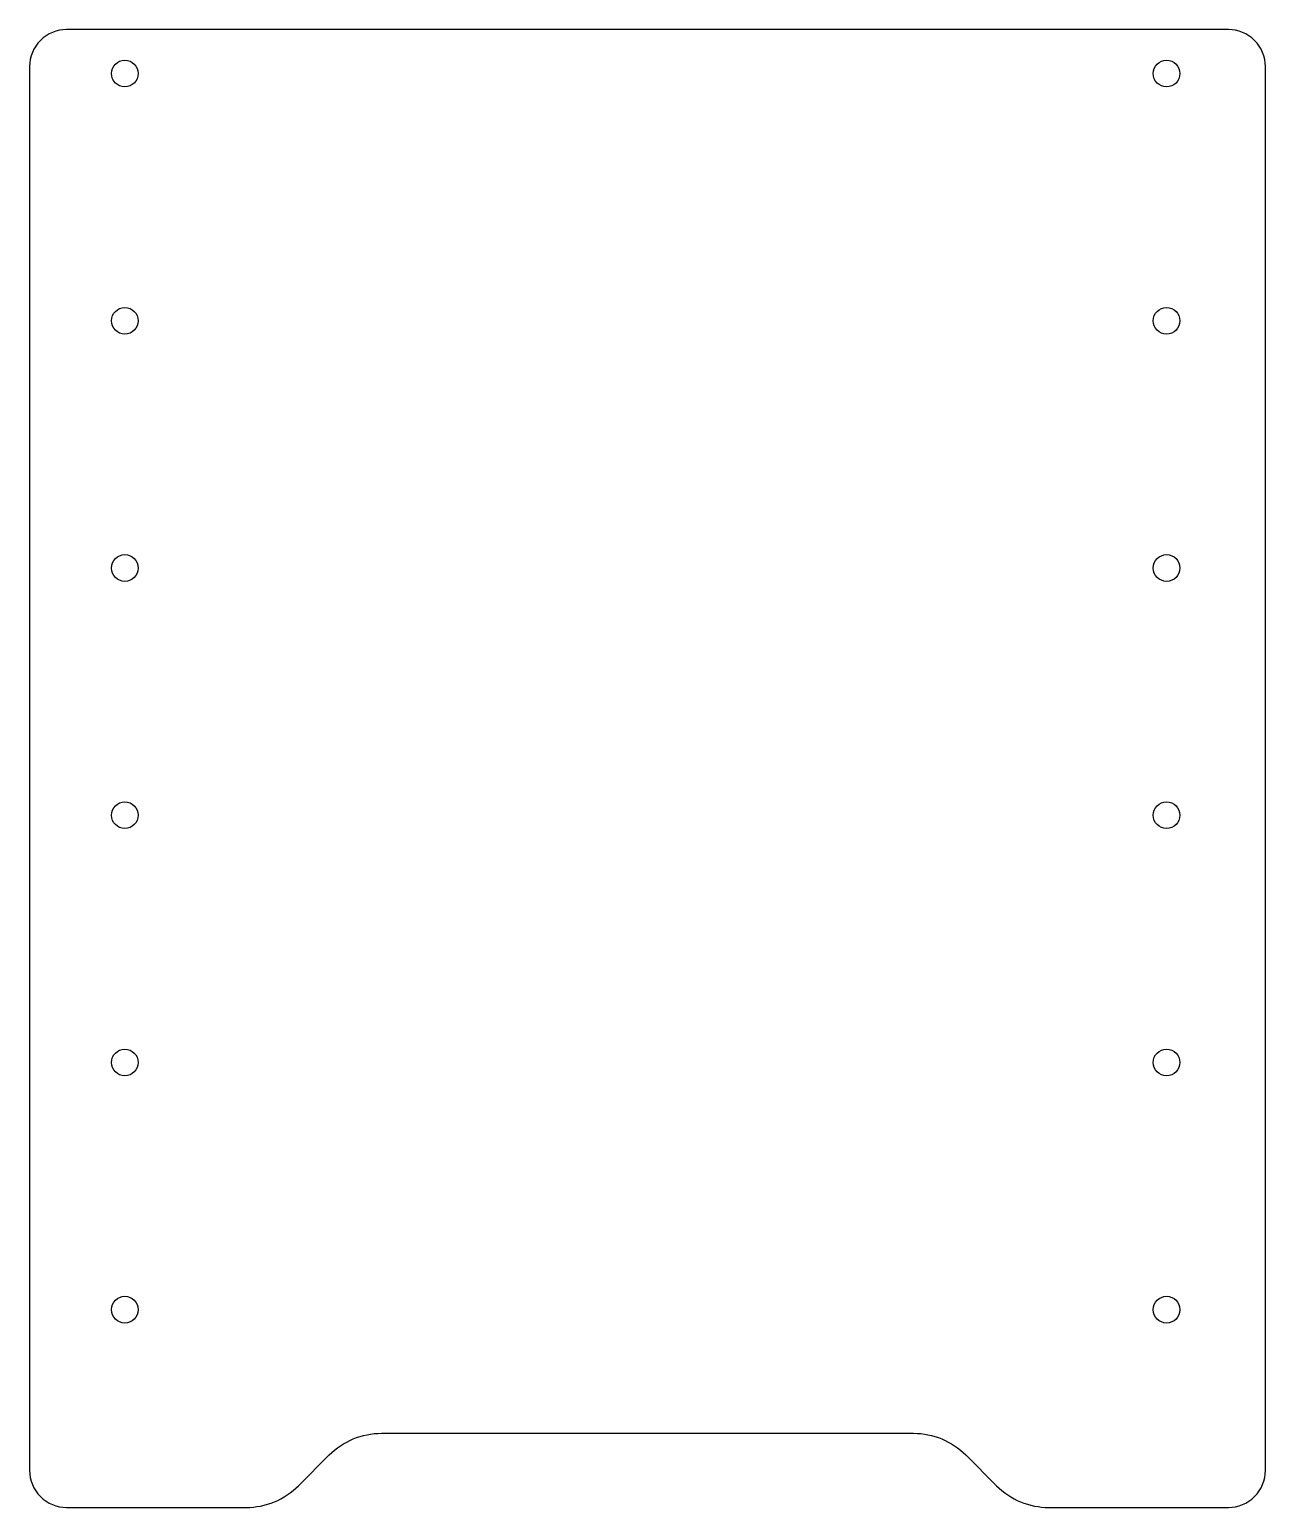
# Model space of a CAD drawing. Header units: inches. Extents: x -3.12 to 3.12, y -0.5 to 6.97.
import ezdxf

# ---------------------------------------------------------------- set-up
doc = ezdxf.new("R2010")
doc.units = ezdxf.units.IN
doc.layers.get('0').update_dxf_attribs({"linetype": 'CONTINUOUS'})

msp = doc.modelspace()

# ---------------------------------------------------------------- linework, layer by layer
msp.add_lwpolyline([(2.9375, -0.5, 0.414214), (3.125, -0.3125), (3.125, 6.785, 0.414214), (2.9375, 6.9725), (-2.9375, 6.9725, 0.414214), (-3.125, 6.785), (-3.125, -0.3125, 0.414214), (-2.9375, -0.5), (-2.0303, -0.5, 0.198912), (-1.7652, -0.3902), (-1.6098, -0.2348, -0.198912), (-1.3447, -0.125), (1.3447, -0.125, -0.198912), (1.6098, -0.2348), (1.7652, -0.3902, 0.198912), (2.0303, -0.5)], format="xyb", close=True)
for centre in [(-2.6433, 6.75), (2.625, 6.75), (-2.6433, 5.5), (2.625, 5.5), (-2.6433, 4.25), (2.625, 4.25), (-2.6433, 3), (2.625, 3), (-2.6433, 1.75), (2.625, 1.75), (-2.6433, 0.5), (2.625, 0.5)]:
    msp.add_circle(centre, 0.0675)

doc.saveas('drawing.dxf')
